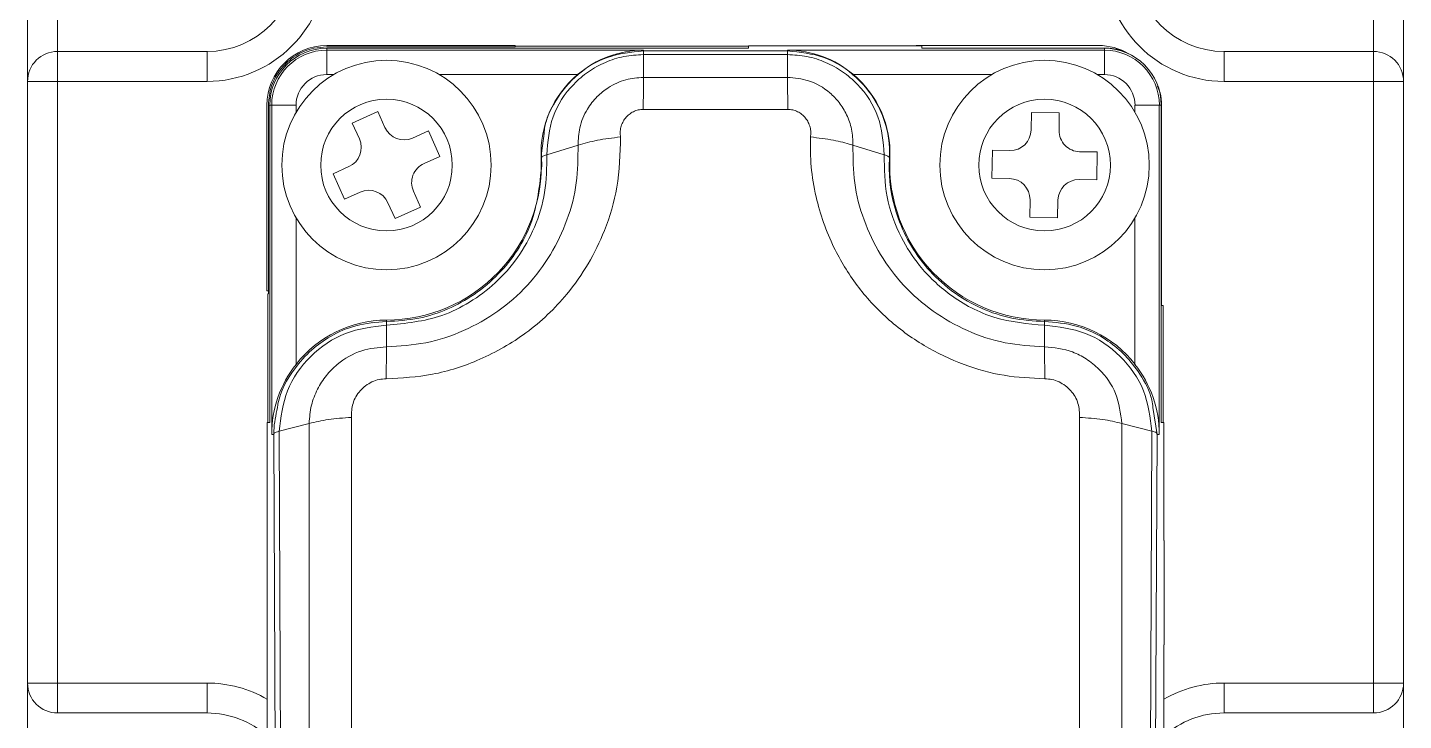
# Model space of a CAD drawing. Header units: millimetres. Extents: x 5 to 415, y -41 to 292.
# Drawn here: x 30.02 to 53.02, y 92.58 to 104.16 of the extents above; entities that cross this region are included whole.
import ezdxf

# ---------------------------------------------------------------- set-up
doc = ezdxf.new("R2010")
doc.units = ezdxf.units.MM

msp = doc.modelspace()

# ---------------------------------------------------------------- linework, layer by layer
at = {"color": 7, "linetype": 'Continuous', "lineweight": 18}
for p, q in [((30.02, 103.257), (30.02, 108.457)), ((30.52, 108.457), (30.52, 103.757)), ((52.52, 103.757), (52.52, 108.457)), ((53.02, 108.457), (53.02, 103.257)), ((30.52, 103.757), (33.02, 103.757)), ((30.52, 103.257), (30.52, 103.757)), ((33.02, 103.257), (33.02, 103.757)), ((38.17, 103.834), (35.019, 103.834)), ((38.17, 103.857), (35.02, 103.857)), ((35.02, 103.81), (35.02, 103.778)), ((42.07, 103.81), (35.02, 103.81)), ((35.02, 103.778), (40.315, 103.778)), ((35.02, 103.778), (35.02, 103.371)), ((38.17, 103.834), (38.17, 103.857)), ((42.07, 103.843), (38.17, 103.843)), ((38.17, 103.834), (38.17, 103.834)), ((40.315, 103.767), (40.315, 103.778)), ((40.315, 103.767), (42.724, 103.767)), ((42.07, 103.85), (42.07, 103.81)), ((44.97, 103.85), (42.07, 103.85)), ((42.724, 103.767), (42.724, 103.778)), ((42.724, 103.778), (48.02, 103.778)), ((44.875, 103.85), (44.875, 103.857)), ((47.92, 103.857), (44.875, 103.857)), ((44.97, 103.81), (44.97, 103.85)), ((48.02, 103.813), (44.97, 103.813)), ((44.97, 103.81), (48.02, 103.81)), ((48.02, 103.81), (48.02, 103.778)), ((48.02, 103.778), (48.02, 103.371)), ((50.02, 103.257), (50.02, 103.757)), ((50.02, 103.757), (52.52, 103.757)), ((52.52, 103.257), (52.52, 103.757)), ((40.315, 103.705), (40.315, 103.324)), ((40.315, 103.705), (42.724, 103.705)), ((42.724, 103.324), (42.724, 103.705)), ((35.02, 103.371), (35.138, 103.371)), ((36.901, 103.371), (39.215, 103.371)), ((40.315, 103.324), (42.724, 103.324)), ((46.138, 103.371), (43.824, 103.371)), ((48.02, 103.371), (47.901, 103.371)), ((30.52, 103.257), (30.02, 103.257)), ((30.02, 93.207), (30.02, 103.257)), ((30.52, 103.257), (30.52, 93.207)), ((33.02, 103.257), (30.52, 103.257)), ((52.52, 103.257), (50.02, 103.257)), ((53.02, 103.257), (52.52, 103.257)), ((52.52, 93.207), (52.52, 103.257)), ((53.02, 103.257), (53.02, 93.207)), ((34.02, 102.857), (34.02, 99.757)), ((34.045, 99.711), (34.045, 102.859)), ((34.068, 97.557), (34.068, 102.859)), ((34.068, 102.859), (34.101, 102.859)), ((34.101, 102.859), (34.101, 97.359)), ((34.101, 102.859), (34.508, 102.859)), ((34.508, 102.859), (34.508, 102.74)), ((48.938, 102.859), (48.531, 102.859)), ((48.531, 102.859), (48.531, 102.74)), ((48.938, 102.859), (48.938, 97.359)), ((48.971, 102.859), (48.938, 102.859)), ((48.971, 97.557), (48.971, 102.859)), ((48.974, 99.511), (48.974, 102.859)), ((35.875, 102.753), (35.449, 102.562)), ((35.994, 102.487), (35.875, 102.753)), ((40.312, 102.79), (42.727, 102.79)), ((46.8, 102.737), (46.795, 102.446)), ((47.266, 102.73), (46.8, 102.737)), ((47.262, 102.439), (47.266, 102.73)), ((35.449, 102.562), (35.568, 102.296)), ((36.723, 102.429), (36.457, 102.31)), ((36.914, 102.003), (36.723, 102.429)), ((38.699, 102.031), (39.222, 102.191)), ((43.817, 102.191), (44.34, 102.031)), ((36.647, 101.884), (36.914, 102.003)), ((38.605, 101.979), (38.612, 101.98)), ((38.61, 102.059), (38.612, 101.98)), ((38.612, 101.98), (38.615, 101.859)), ((44.427, 101.98), (44.434, 101.979)), ((46.148, 102.106), (46.141, 101.639)), ((46.44, 102.101), (46.148, 102.106)), ((47.898, 102.079), (47.606, 102.083)), ((47.891, 101.612), (47.898, 102.079)), ((35.392, 101.834), (35.126, 101.714)), ((35.126, 101.714), (35.316, 101.288)), ((46.141, 101.639), (46.433, 101.634)), ((47.599, 101.617), (47.891, 101.612)), ((35.316, 101.288), (35.582, 101.408)), ((36.045, 101.231), (36.164, 100.965)), ((36.59, 101.155), (36.471, 101.422)), ((46.777, 101.279), (46.773, 100.988)), ((47.239, 100.98), (47.244, 101.272)), ((34.508, 100.977), (34.508, 98.529)), ((36.164, 100.965), (36.59, 101.155)), ((46.773, 100.988), (47.239, 100.98)), ((48.531, 100.977), (48.531, 98.529)), ((34.045, 99.757), (34.02, 99.757)), ((34.039, 97.557), (34.039, 99.711)), ((34.045, 99.711), (34.039, 99.711)), ((49, 99.511), (48.974, 99.511)), ((49, 97.557), (49, 99.511)), ((35.78, 99.207), (35.781, 99.207)), ((36.02, 99.183), (36.019, 98.824)), ((36.02, 99.245), (36.02, 99.271)), ((47.02, 99.183), (47.019, 98.824)), ((47.02, 99.271), (47.02, 99.245)), ((34.028, 78.859), (34.028, 97.557)), ((34.068, 97.557), (34.028, 97.557)), ((34.726, 97.542), (34.225, 97.412)), ((34.726, 97.542), (34.727, 91.622)), ((35.434, 91.698), (35.434, 97.644)), ((47.605, 97.643), (47.605, 91.698)), ((48.313, 97.542), (48.312, 91.622)), ((48.814, 97.412), (48.313, 97.542)), ((49.014, 97.557), (48.971, 97.557)), ((49.014, 95.587), (49.014, 97.557)), ((34.101, 97.359), (34.137, 97.359)), ((34.137, 97.359), (34.175, 89.304)), ((34.263, 89.359), (34.225, 97.412)), ((48.814, 97.412), (48.776, 89.359)), ((48.902, 97.359), (48.864, 89.304)), ((48.938, 97.359), (48.902, 97.359)), ((49.014, 95.587), (49.02, 95.587)), ((49.02, 93.846), (49.02, 95.587)), ((49.02, 93.846), (49.014, 93.846)), ((49.014, 78.859), (49.014, 93.846)), ((30.02, 93.207), (30.52, 93.207)), ((30.02, 89.957), (30.02, 93.207)), ((30.52, 92.707), (30.52, 93.207)), ((30.52, 93.207), (33.02, 93.207)), ((33.02, 92.707), (33.02, 93.207)), ((50.02, 92.707), (50.02, 93.207)), ((50.02, 93.207), (52.52, 93.207)), ((52.52, 92.707), (52.52, 93.207)), ((52.52, 93.207), (53.02, 93.207)), ((53.02, 93.207), (53.02, 89.957)), ((33.02, 92.707), (30.52, 92.707)), ((52.52, 92.707), (50.02, 92.707))]:
    msp.add_line(p, q, dxfattribs=at)
at = {"color": 8, "linetype": 'Continuous', "lineweight": 18}
for p, q in [((48.019, 103.81), (48.02, 103.813)), ((34.068, 102.857), (34.045, 102.859)), ((48.974, 102.859), (48.971, 102.859)), ((38.653, 102.385), (38.61, 102.059)), ((48.832, 97.81), (48.902, 97.359))]:
    msp.add_line(p, q, dxfattribs=at)
at = {"color": 7, "linetype": 'Continuous', "lineweight": 18}
for centre, radius in [((36.02, 101.859), 1.75), ((47.02, 101.859), 1.75), ((36.02, 101.859), 1.1), ((47.02, 101.859), 1.1)]:
    msp.add_circle(centre, radius, dxfattribs=at)
for centre, radius, start, end in [((33.02, 105.257), 2, 270, 0), ((33.02, 105.257), 1.5, 270, 0), ((50.02, 105.257), 2, 180, 270), ((50.02, 105.257), 1.5, 180, 270), ((30.52, 103.257), 0.5, 90, 180), ((35.02, 102.857), 1, 90, 180), ((35.02, 102.859), 0.951, 90, 180), ((35.02, 102.859), 0.919, 90, 180), ((47.92, 102.857), 1, 59.4097, 90), ((48.02, 102.859), 0.951, 0, 90), ((48.02, 102.859), 0.919, 0, 90), ((52.52, 103.257), 0.5, 0, 90), ((35.02, 102.859), 0.512, 90, 180), ((40.315, 102.059), 1.712, 129.9741, 182.6659), ((42.724, 102.059), 1.712, 357.3341, 50.0259), ((48.02, 102.859), 0.512, 0, 90), ((36.314, 102.63), 0.35, 204.1047, 294.1047), ((46.445, 102.451), 0.35, 269.1229, 359.1229), ((47.612, 102.433), 0.35, 179.1229, 269.1229), ((35.249, 102.153), 0.35, 294.1047, 24.1047), ((36.02, 101.859), 2.588, 270, 2.6659), ((47.02, 101.859), 2.588, 177.3341, 270), ((36.79, 101.565), 0.35, 114.1047, 204.1047), ((35.725, 101.088), 0.35, 24.1047, 114.1047), ((46.427, 101.284), 0.35, 359.1229, 89.1229), ((47.594, 101.267), 0.35, 89.1229, 179.1229), ((36.02, 97.359), 1.912, 90, 142.2583), ((47.02, 97.359), 1.912, 37.7417, 90), ((30.52, 93.207), 0.5, 180, 270), ((52.52, 93.207), 0.5, 270, 0), ((33.02, 91.207), 1.5, 47.7408, 90), ((50.02, 91.207), 1.5, 90, 132.0792)]:
    msp.add_arc(centre, radius, start, end, dxfattribs=at)
at = {"color": 8, "linetype": 'Continuous', "lineweight": 18}
for centre, start, end in [((33.02, 91.207), 59.7109, 90), ((50.02, 91.207), 90, 120.1734)]:
    msp.add_arc(centre, 2, start, end, dxfattribs=at)
at = {"color": 7, "linetype": 'Continuous', "lineweight": 18}
for centre, major_axis, start_param, end_param in [((40.315, 102.088), (0, 1.69), 0, 0.708773), ((42.724, 102.088), (0, 1.69), 5.574412, 6.283185), ((35.987, 97.359), (1.886, 0), 2.472305, 3.141593), ((47.052, 97.359), (1.886, 0), 0, 0.669288)]:
    msp.add_ellipse(centre, major_axis=major_axis, ratio=0.999853, start_param=start_param, end_param=end_param, dxfattribs=at)
for points, knots in [([(34.045, 102.859), (34.055, 102.969), (34.077, 103.188), (34.245, 103.48), (34.492, 103.7), (34.767, 103.817), (34.948, 103.829), (35.019, 103.834)], [0, 0, 0, 0, 0.214703, 0.429407, 0.644092, 0.858769, 1, 1, 1, 1]), ([(40.315, 103.767), (40.11, 103.745), (39.693, 103.701), (39.156, 103.363), (38.83, 102.934), (38.675, 102.595), (38.657, 102.425), (38.653, 102.385)], [0, 0, 0, 0, 0.261145, 0.531603, 0.781531, 0.947839, 1, 1, 1, 1]), ([(44.398, 102.386), (44.395, 102.401), (44.364, 102.557), (44.239, 102.902), (43.893, 103.353), (43.351, 103.7), (42.931, 103.745), (42.724, 103.767)], [0, 0, 0, 0, 0.019748, 0.204658, 0.465549, 0.736715, 1, 1, 1, 1]), ([(48.02, 103.813), (48.13, 103.811), (48.25, 103.808), (48.35, 103.751), (48.358, 103.747)], [0, 0, 0, 0, 0.9263409, 1, 1, 1, 1]), ([(38.699, 102.031), (38.717, 102.247), (38.751, 102.679), (39.061, 103.146), (39.389, 103.427), (39.675, 103.584), (39.988, 103.686), (40.206, 103.698), (40.315, 103.705)], [0, 0, 0, 0, 0.249328, 0.498429, 0.623734, 0.74892, 0.874188, 1, 1, 1, 1]), ([(42.724, 103.705), (42.833, 103.698), (43.051, 103.686), (43.363, 103.584), (43.65, 103.427), (43.979, 103.146), (44.288, 102.679), (44.323, 102.247), (44.34, 102.031)], [0, 0, 0, 0, 0.1257609, 0.2510219, 0.3762378, 0.5016162, 0.7507502, 1, 1, 1, 1]), ([(40.315, 103.324), (40.216, 103.316), (40.008, 103.3), (39.743, 103.176), (39.527, 103.002), (39.355, 102.779), (39.236, 102.499), (39.226, 102.289), (39.222, 102.191)], [0, 0, 0, 0, 0.167736, 0.352143, 0.487172, 0.638974, 0.831837, 1, 1, 1, 1]), ([(43.817, 102.191), (43.814, 102.281), (43.807, 102.456), (43.72, 102.699), (43.595, 102.905), (43.393, 103.115), (43.099, 103.289), (42.843, 103.313), (42.724, 103.324)], [0, 0, 0, 0, 0.155857, 0.300953, 0.437924, 0.567125, 0.799357, 1, 1, 1, 1]), ([(48.906, 103.176), (48.923, 103.14), (48.97, 103.041), (48.972, 102.93), (48.974, 102.859)], [0, 0, 0, 0, 0.355199, 1, 1, 1, 1]), ([(39.932, 102.329), (39.929, 102.355), (39.923, 102.409), (39.936, 102.491), (39.965, 102.572), (40.011, 102.645), (40.072, 102.707), (40.146, 102.753), (40.227, 102.785), (40.284, 102.788), (40.312, 102.79)], [0, 0, 0, 0, 0.11782, 0.242931, 0.371062, 0.499161, 0.624773, 0.752597, 0.87771, 1, 1, 1, 1]), ([(42.727, 102.79), (42.755, 102.788), (42.812, 102.784), (42.893, 102.754), (42.967, 102.708), (43.027, 102.646), (43.074, 102.573), (43.103, 102.492), (43.117, 102.409), (43.11, 102.355), (43.107, 102.329)], [0, 0, 0, 0, 0.120683, 0.247152, 0.372056, 0.500257, 0.625655, 0.756459, 0.880216, 1, 1, 1, 1]), ([(36.015, 98.29), (36.274, 98.304), (36.812, 98.334), (37.612, 98.597), (38.39, 99.04), (39.139, 99.751), (39.639, 100.605), (39.91, 101.514), (39.924, 102.047), (39.932, 102.329)], [0, 0, 0, 0, 0.121587, 0.252403, 0.39297, 0.543184, 0.741385, 0.863001, 1, 1, 1, 1]), ([(39.222, 102.191), (39.221, 101.981), (39.22, 101.558), (39.055, 100.938), (38.781, 100.355), (38.388, 99.836), (37.895, 99.4), (37.317, 99.077), (36.684, 98.863), (36.24, 98.837), (36.019, 98.824)], [0, 0, 0, 0, 0.123584, 0.248726, 0.373798, 0.499207, 0.624438, 0.749796, 0.875432, 1, 1, 1, 1]), ([(39.222, 102.191), (39.326, 102.221), (39.533, 102.28), (39.799, 102.313), (39.932, 102.329)], [0, 0, 0, 0, 0.50013, 1, 1, 1, 1]), ([(43.107, 102.329), (43.107, 102.162), (43.106, 101.827), (43.189, 101.347), (43.318, 100.896), (43.53, 100.391), (43.866, 99.837), (44.377, 99.28), (44.985, 98.831), (45.652, 98.515), (46.336, 98.322), (46.796, 98.3), (47.023, 98.29)], [0, 0, 0, 0, 0.080707, 0.163031, 0.235727, 0.308087, 0.427291, 0.54596, 0.667966, 0.784297, 0.893231, 1, 1, 1, 1]), ([(43.817, 102.191), (43.806, 102.194), (43.713, 102.224), (43.487, 102.282), (43.239, 102.313), (43.107, 102.329)], [0, 0, 0, 0, 0.057383, 0.500719, 1, 1, 1, 1]), ([(47.019, 98.824), (46.799, 98.837), (46.355, 98.864), (45.721, 99.076), (45.145, 99.401), (44.652, 99.835), (44.258, 100.354), (43.984, 100.938), (43.819, 101.558), (43.818, 101.981), (43.817, 102.191)], [0, 0, 0, 0, 0.124691, 0.250146, 0.375426, 0.500837, 0.625995, 0.751307, 0.876449, 1, 1, 1, 1]), ([(36.02, 99.183), (36.336, 99.215), (36.826, 99.264), (37.426, 99.562), (37.859, 99.886), (38.231, 100.31), (38.515, 100.823), (38.694, 101.408), (38.698, 101.82), (38.699, 102.031)], [0, 0, 0, 0, 0.208514, 0.323681, 0.445533, 0.574254, 0.709641, 0.851769, 1, 1, 1, 1]), ([(38.612, 101.98), (38.613, 101.984), (38.615, 101.993), (38.633, 102.007), (38.661, 102.02), (38.686, 102.027), (38.699, 102.031)], [0, 0, 0, 0, 0.247686, 0.500027, 0.752355, 1, 1, 1, 1]), ([(44.34, 102.031), (44.343, 101.796), (44.35, 101.32), (44.581, 100.69), (44.94, 100.132), (45.449, 99.647), (46.17, 99.261), (46.738, 99.209), (47.02, 99.183)], [0, 0, 0, 0, 0.165533, 0.335366, 0.46358, 0.624197, 0.813309, 1, 1, 1, 1]), ([(44.427, 101.98), (44.425, 101.986), (44.42, 101.998), (44.391, 102.014), (44.364, 102.024), (44.346, 102.029), (44.34, 102.031)], [0, 0, 0, 0, 0.375097, 0.670769, 0.878802, 1, 1, 1, 1]), ([(47.02, 99.245), (46.835, 99.257), (46.472, 99.279), (45.96, 99.453), (45.495, 99.717), (44.964, 100.187), (44.541, 100.898), (44.415, 101.577), (44.425, 101.919), (44.427, 101.98)], [0, 0, 0, 0, 0.126531, 0.24913, 0.370781, 0.498971, 0.748687, 0.955099, 1, 1, 1, 1]), ([(38.615, 101.859), (38.581, 101.527), (38.513, 100.866), (38.027, 100.135), (37.504, 99.69), (37.05, 99.442), (36.553, 99.278), (36.201, 99.256), (36.02, 99.245)], [0, 0, 0, 0, 0.250792, 0.50068, 0.630165, 0.750691, 0.871864, 1, 1, 1, 1]), ([(34.197, 97.81), (34.2, 97.83), (34.233, 98.064), (34.428, 98.406), (34.749, 98.774), (35.098, 99.021), (35.521, 99.206), (35.847, 99.232), (36.02, 99.245)], [0, 0, 0, 0, 0.023377, 0.284963, 0.454083, 0.610185, 0.794428, 1, 1, 1, 1]), ([(34.225, 97.412), (34.254, 97.644), (34.312, 98.107), (34.725, 98.691), (35.316, 99.103), (35.785, 99.156), (36.02, 99.183)], [0, 0, 0, 0, 0.249805, 0.499421, 0.749356, 1, 1, 1, 1]), ([(36.02, 99.245), (36.02, 99.242), (36.02, 99.236), (36.02, 99.201), (36.02, 99.183)], [0, 0, 0, 0, 0.497258, 1, 1, 1, 1]), ([(47.02, 99.183), (47.02, 99.201), (47.02, 99.236), (47.02, 99.242), (47.02, 99.245)], [0, 0, 0, 0, 0.502742, 1, 1, 1, 1]), ([(47.02, 99.245), (47.198, 99.231), (47.573, 99.2), (48.031, 98.974), (48.382, 98.683), (48.634, 98.352), (48.801, 98.052), (48.827, 97.852), (48.832, 97.81)], [0, 0, 0, 0, 0.213112, 0.447815, 0.598568, 0.757367, 0.948269, 1, 1, 1, 1]), ([(47.02, 99.183), (47.254, 99.157), (47.723, 99.103), (48.313, 98.692), (48.726, 98.108), (48.785, 97.644), (48.814, 97.412)], [0, 0, 0, 0, 0.250224, 0.500004, 0.749764, 1, 1, 1, 1]), ([(36.019, 98.824), (35.88, 98.811), (35.583, 98.783), (35.24, 98.584), (35.005, 98.346), (34.857, 98.115), (34.75, 97.842), (34.735, 97.644), (34.726, 97.542)], [0, 0, 0, 0, 0.20459, 0.437673, 0.566426, 0.702382, 0.846176, 1, 1, 1, 1]), ([(36.015, 98.29), (36.016, 98.393), (36.018, 98.601), (36.019, 98.75), (36.019, 98.824)], [0, 0, 0, 0, 0.497276, 1, 1, 1, 1]), ([(47.019, 98.824), (47.02, 98.75), (47.021, 98.601), (47.023, 98.393), (47.023, 98.29)], [0, 0, 0, 0, 0.502722, 1, 1, 1, 1]), ([(48.313, 97.542), (48.291, 97.712), (48.249, 98.048), (47.993, 98.409), (47.726, 98.624), (47.425, 98.782), (47.179, 98.808), (47.019, 98.824)], [0, 0, 0, 0, 0.256012, 0.50256, 0.638236, 0.766006, 1, 1, 1, 1]), ([(35.434, 97.644), (35.436, 97.723), (35.439, 97.844), (35.506, 97.992), (35.577, 98.092), (35.668, 98.177), (35.775, 98.24), (35.893, 98.282), (35.975, 98.287), (36.015, 98.29)], [0, 0, 0, 0, 0.245572, 0.373218, 0.499285, 0.625401, 0.751777, 0.877837, 1, 1, 1, 1]), ([(47.023, 98.29), (47.064, 98.287), (47.146, 98.282), (47.263, 98.24), (47.371, 98.177), (47.462, 98.093), (47.533, 97.992), (47.6, 97.844), (47.603, 97.723), (47.605, 97.643)], [0, 0, 0, 0, 0.121784, 0.248137, 0.373872, 0.500587, 0.62603, 0.753831, 1, 1, 1, 1]), ([(34.726, 97.542), (34.83, 97.567), (35.036, 97.617), (35.301, 97.635), (35.434, 97.644)], [0, 0, 0, 0, 0.500435, 1, 1, 1, 1]), ([(47.605, 97.643), (47.737, 97.635), (48.002, 97.618), (48.209, 97.567), (48.313, 97.542)], [0, 0, 0, 0, 0.4986396, 1, 1, 1, 1]), ([(34.225, 97.412), (34.215, 97.41), (34.189, 97.404), (34.161, 97.396), (34.141, 97.383), (34.138, 97.367), (34.137, 97.359)], [0, 0, 0, 0, 0.183981, 0.49927, 0.753248, 1, 1, 1, 1]), ([(48.814, 97.412), (48.827, 97.409), (48.853, 97.402), (48.88, 97.397), (48.896, 97.383), (48.901, 97.367), (48.902, 97.361), (48.902, 97.359)], [0, 0, 0, 0, 0.249886, 0.499926, 0.747959, 0.907794, 1, 1, 1, 1])]:
    msp.add_open_spline(points, degree=3, knots=knots, dxfattribs=at)
for points in [[(40.315, 103.705), (40.315, 103.722), (40.315, 103.757), (40.315, 103.764), (40.315, 103.767)], [(42.724, 103.705), (42.724, 103.722), (42.724, 103.757), (42.724, 103.764), (42.724, 103.767)], [(40.312, 102.79), (40.313, 102.894), (40.314, 103.101), (40.315, 103.25), (40.315, 103.324)], [(42.727, 102.79), (42.726, 102.894), (42.726, 103.101), (42.725, 103.25), (42.724, 103.324)]]:
    msp.add_open_spline(points, degree=3, dxfattribs=at)
at = {"color": 8, "linetype": 'Continuous', "lineweight": 18}
for points, knots in [([(44.427, 101.98), (44.428, 102.062), (44.43, 102.198), (44.407, 102.333), (44.398, 102.386)], [0, 0, 0, 0, 0.605148, 1, 1, 1, 1]), ([(34.137, 97.359), (34.137, 97.359), (34.137, 97.361), (34.137, 97.366), (34.137, 97.387), (34.139, 97.538), (34.17, 97.682), (34.197, 97.81)], [0, 0, 0, 0, 0.001181, 0.010701, 0.037347, 0.138471, 1, 1, 1, 1])]:
    msp.add_open_spline(points, degree=3, knots=knots, dxfattribs=at)

doc.saveas('drawing.dxf')
